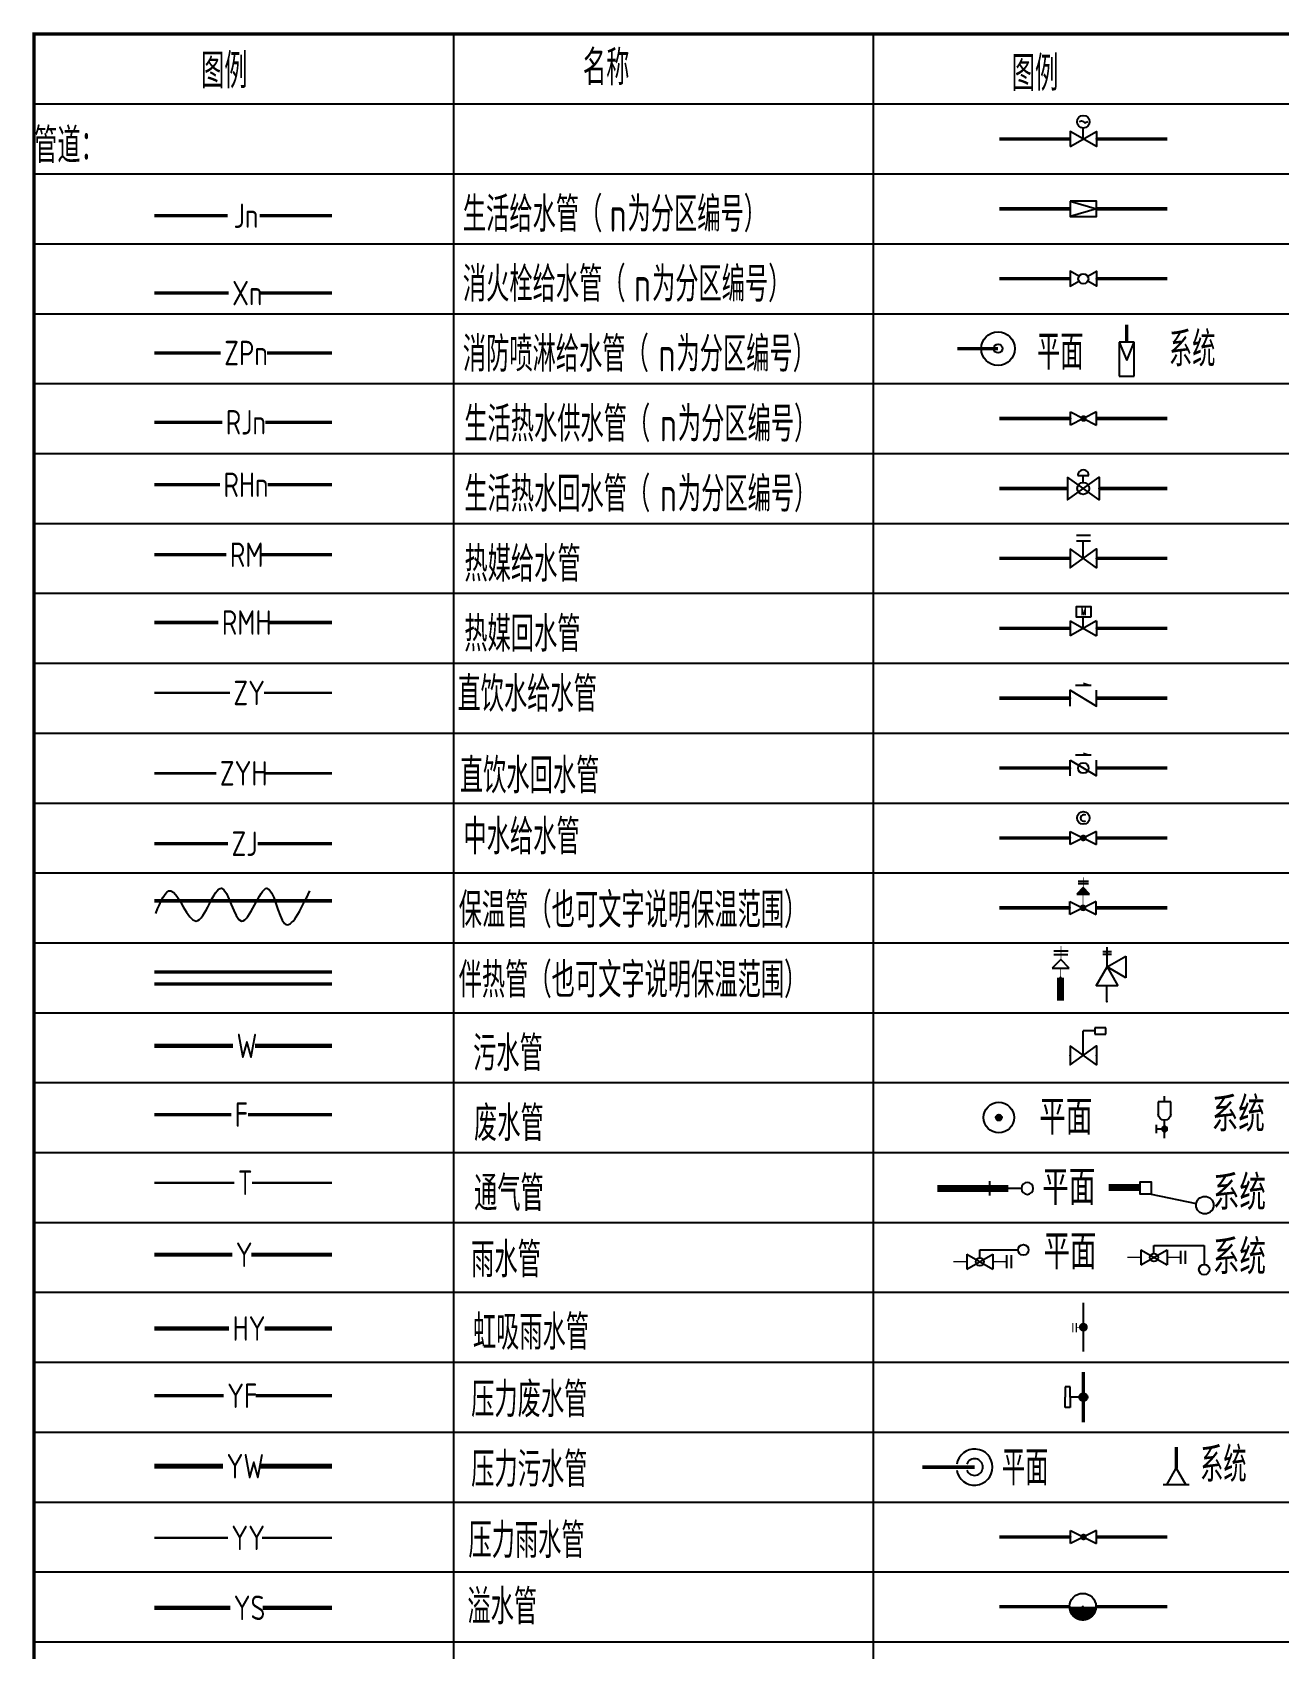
# Model space of a CAD drawing. Extents: x 6824721 to 16538177, y 2478193 to 6665639.
# Drawn here: x 7340476 to 7358304, y 2931297 to 2954420 of the extents above; entities that cross this region are included whole.
import ezdxf
from ezdxf.enums import TextEntityAlignment as Align

# ---------------------------------------------------------------- set-up
doc = ezdxf.new("R2010")
doc.units = 0
doc.header["$LTSCALE"] = 10
for name, pattern in [('DASH', [0.35, 0.25, -0.1]), ('PHANTOM2', [1.25, 0.625, -0.125, 0.125, -0.125, 0.125, -0.125]), ('PS1', [0.4, 0.3, -0.1]), ('R1', [0.9, 0.3, -0.1, 0, -0.1, 0, -0.1, 0.3]), ('S', [0.82, 0.35, -0.06, 0, -0.06, 0.35]), ('W_P', [7, 6, -1])]:
    doc.linetypes.add(name, pattern=pattern)
for name, color, linetype in [('W-EQUIP_给水', 7, 'Continuous'), ('W-PIPE-中水', 122, 'Continuous'), ('W-PIPE-压力废', 31, 'Continuous'), ('W-PIPE-压力污', 2, 'Continuous'), ('W-PIPE-压力雨', 4, 'Continuous'), ('W-PIPE-喷淋', 6, 'Continuous'), ('W-PIPE-废水', 31, 'DASH'), ('W-PIPE-污水', 2, 'DASH'), ('W-PIPE-消防', 1, 'Continuous'), ('W-PIPE-热回水', 4, 'R1'), ('W-PIPE-热给水', 5, 'R1'), ('W-PIPE-直饮', 62, 'Continuous'), ('W-PIPE-给水', 3, 'S'), ('W-PIPE-虹吸雨水', 4, 'DASH'), ('W-PIPE-通气', 3, 'DASH'), ('W-PIPE-雨水', 4, 'DASH')]:
    doc.layers.add(name, color=color, linetype=linetype)
doc.styles.add('8B2_02', font='tssdeng.shx', dxfattribs={"width": 0.7, "bigfont": 'TSSDCHN.shx'})
doc.styles.add('_TWT_PIPETEXT', font='TSSDENG', dxfattribs={"width": 0.8, "height": 3.5, "bigfont": 'TSSDCHN'})
doc.styles.add('HZ', font='txt', dxfattribs={"bigfont": 'hztxt'})
doc.styles.get("Standard").update_dxf_attribs({"font": 'TSSDENG.shx', "width": 0.7, "bigfont": 'TSSDCHN.shx'})
doc.styles.add('TG_LINETYPE', font='TSSDENG', dxfattribs={"width": 0.8, "height": 3.5, "bigfont": 'TSSDCHN'})
doc.linetypes.add('TG_NH', pattern='A,2,-0.6,["NH",TG_LINETYPE,S=0.1,R=0,X=-0.52,Y=-0.15],0', length=2.6)

# ---------------------------------------------------------------- blocks, each defined once
blk = doc.blocks.new('$VALVE$00000779')
for p, q in [((129, -72), (378, 72)), ((129, 72), (378, -72)), ((129, 72), (129, -72)), ((253, 113), (618, 113)), ((253, 38), (253, 113)), ((378, 72), (378, -72)), ((507, 62), (507, -62)), ((551, 62), (551, -62))]:
    blk.add_line(p, q)
for points in [[(0, 0, 15, 15, 0), (129, 0, 0, 0, 0)], [(378, 0, 15, 15, 0), (507, 0, 0, 0, 0)]]:
    blk.add_lwpolyline(points, format="xyseb")
at = {"color": 7}
for centre, radius in [((668, 113), 49.9), ((253, 0), 38.4)]:
    blk.add_circle(centre, radius, dxfattribs=at)
blk = doc.blocks.new('$VALVE$00000323')
for p, q in [((0, 0), (0, 233)), ((111, 233), (0, 233)), ((111, 262), (111, 203)), ((215, 262), (111, 262)), ((111, 203), (215, 203)), ((215, 203), (215, 262))]:
    blk.add_line(p, q)
blk.add_lwpolyline([(-125, 91), (-125, -91), (125, 91), (125, -91)], close=True)
for p in [(-125, 0), (125, 0)]:
    blk.add_point(p)
blk = doc.blocks.new('$valve$00000669')
for p, q in [((0, 0), (212, 0)), ((108, 0), (108, -100)), ((287, 74), (433, 74)), ((433, 74), (433, -76)), ((433, 0), (500, 0)), ((158, -100), (58, -100)), ((433, -76), (287, -76))]:
    blk.add_line(p, q)
at = {"const_width": 31.2}
blk.add_lwpolyline([(108, 16, 1), (108, -16, 1)], format="xyb", close=True, dxfattribs=at)
blk.add_circle((108, 0), 31.2)
blk.add_arc((287, -1), 75, 90, 270)
blk = doc.blocks.new('$VALVE$00000322')
for p, q in [((4, 216), (-102, 110)), ((87, 272), (-81, 272)), ((-80, 317), (89, 317)), ((102, 110), (4, 216)), ((-102, 110), (102, 110))]:
    blk.add_line(p, q)
at = {"const_width": 8.96}
for points in [[(4, 216), (4, 377)], [(0, 0), (0, 110)]]:
    blk.add_lwpolyline(points, dxfattribs=at)
blk.add_point((0, 0))
at = {"flags": 9}
for tag in ['YSIZE', 'XSIZE']:
    blk.add_attdef(tag, (0, 110), '', height=0.5, dxfattribs=at)
blk = doc.blocks.new('$VALVE$00000482')
for p, q in [((107, 0), (-192, 0)), ((-120, 51), (-120, -51))]:
    blk.add_line(p, q)
blk.add_lwpolyline([(107, 0, 1), (192, 0, 1), (107, 0, 0.613909)], format="xyb")
blk.add_point((-192, 0))
at = {"style": 'HZ', "width": 0.7, "flags": 1}
for tag in ['UNIT', 'SPEC', 'WHAT']:
    blk.add_attdef(tag, (-192, 0), '', height=0.000342, dxfattribs=at)
blk = doc.blocks.new('$VALVE$00000773')
blk.add_hatch(color=256).paths.add_polyline_path([(61, 131), (2, 194), (-61, 131)])
for p, q in [((2, 194), (-61, 131)), ((-48, 255), (53, 255)), ((52, 228), (-48, 228)), ((61, 131), (2, 194)), ((-125, -62), (-125, 62)), ((-125, 62), (125, -62)), ((125, 62), (-125, -62)), ((-61, 131), (61, 131)), ((125, -62), (125, 62))]:
    blk.add_line(p, q)
at = {"const_width": 5.37}
blk.add_lwpolyline([(2, 194), (2, 290)], dxfattribs=at)
at = {"const_width": 31.2}
blk.add_lwpolyline([(-16, 0, 1), (16, 0, 1)], format="xyb", close=True, dxfattribs=at)
blk.add_lwpolyline([(0, 131, 5, 5, 0), (0, 0, 1, 1, 0)], format="xyseb")
for p in [(-125, 0), (125, 0)]:
    blk.add_point(p)
blk = doc.blocks.new('$VALVE$00000771')
for p, q in [((125, 62), (-125, -62)), ((-125, 62), (125, -62)), ((-125, -62), (-125, 62)), ((125, -62), (125, 62))]:
    blk.add_line(p, q)
at = {"const_width": 31.2}
blk.add_lwpolyline([(-16, 0, 1), (16, 0, 1)], format="xyb", close=True, dxfattribs=at)
at = {"const_width": 1}
blk.add_lwpolyline([(0, 131), (0, 0)], dxfattribs=at)
blk.add_circle((0, 191), 60.1)
blk.add_arc((5, 191), 31.3, 55.7157, 303.0538)
for p in [(-125, 0), (125, 0)]:
    blk.add_point(p)
blk = doc.blocks.new('$VALVE$00000333')
for p, q in [((125, 62.5), (-125, -62.5)), ((-125, 62.5), (125, -62.5)), ((-125, -62.5), (-125, 62.5)), ((125, -62.5), (125, 62.5))]:
    blk.add_line(p, q)
at = {"const_width": 31.25}
blk.add_lwpolyline([(-15.625, 0, 1), (15.625, 0, 1)], format="xyb", close=True, dxfattribs=at)
for p in [(-125, 0), (125, 0)]:
    blk.add_point(p)
blk = doc.blocks.new('$TWTSYS$00000291')
for points, const_width in [([(0, 0), (0, -700)], 30), ([(-150, -290), (-150, -420)], 15), ([(-100, -290), (-100, -420)], 15), ([(0, -350), (-100, -350)], 10)]:
    blk.add_lwpolyline(points, dxfattribs=dict(const_width=const_width))
at = {"const_width": 62.5}
blk.add_lwpolyline([(1, -380, -1), (1, -317, -1)], format="xyb", close=True, dxfattribs=at)
at = {"flags": 1}
for tag in ['UNIT', 'WHAT', 'SPEC']:
    blk.add_attdef(tag, (0, 0), '', height=0.001, dxfattribs=at)
blk = doc.blocks.new('$VALVE$00000301')
for points in [[(-125, 72), (125, 0), (-125, -72)], [(-125, 72), (-125, -72), (125, -72), (125, 72), (-125, 72)]]:
    blk.add_lwpolyline(points)
for p in [(-125, 0), (125, 0)]:
    blk.add_point(p)
blk = doc.blocks.new('$VALVE$00000722')
for p, q in [((-53, 124), (53, 124)), ((0, 57), (0, 124))]:
    blk.add_line(p, q)
blk.add_lwpolyline([(-150, 109), (-150, -109), (150, 109), (150, -109), (-150, 109)])
blk.add_circle((0, 0), 57.2)
blk.add_arc((0, 124), 52.6, 359.9997, 180.0003)
for p in [(-150, 0), (150, 0)]:
    blk.add_point(p)
blk = doc.blocks.new('$VALVE$00000558')
for p, q in [((-125, 72), (125, -72)), ((125, 72), (-125, -72)), ((-125, 72), (-125, -72)), ((0, 0), (0, 104)), ((125, 72), (125, -72))]:
    blk.add_line(p, q)
blk.add_lwpolyline([(73, 106), (-66, 106), (-66, 206), (73, 206)], close=True)
for p in [(-125, 0), (125, 0)]:
    blk.add_point(p)
at = {"style": 'HZ', "width": 1.084002}
blk.add_text('M', height=69.3, dxfattribs=at).set_placement((-24, 125), (26, 125), align=Align.FIT)
blk = doc.blocks.new('$VALVE$00000561')
blk.add_line((0, 0), (0, 104))
blk.add_lwpolyline([(-125, -72), (125, 72), (125, -72), (-125, 72)], close=True)
blk.add_circle((0, 164), 60.1)
blk.add_spline([(-37, 162), (-17, 174), (3, 163), (21, 155), (42, 167)], degree=3)
for p in [(-125, 0), (125, 0)]:
    blk.add_point(p)
blk = doc.blocks.new('$VALVE$00000315')
blk.add_line((-75, 125), (75, 125))
blk.add_lwpolyline([(-125, -75), (-125, 75), (125, -75), (125, 75)])
for p in [(-125, 0), (125, 0)]:
    blk.add_point(p)
blk.add_solid([(0, 125), (0, 150), (75, 125)])
blk = doc.blocks.new('$VALVE$00000314')
for p, q in [((-125, -75), (-125, 75)), ((-125, 75), (125, -75)), ((-75, 125), (75, 125)), ((125, -75), (125, 75))]:
    blk.add_line(p, q)
blk.add_circle((0, 0), 50)
for p in [(-125, 0), (125, 0)]:
    blk.add_point(p)
blk.add_solid([(0, 125), (0, 150), (75, 125)])
blk = doc.blocks.new('$VALVE$00000312')
for p, q in [((-66, 220), (68, 220)), ((-66, 168), (68, 168)), ((0, 0), (0, 168))]:
    blk.add_line(p, q)
blk.add_lwpolyline([(-125, 91), (-125, -91), (125, 91), (125, -91)], close=True)
for p in [(-125, 0), (125, 0)]:
    blk.add_point(p)
blk = doc.blocks.new('$VALVE$00000302')
for points in [[(-42, 24), (-125, 72), (-125, -72), (-42, -24)], [(42, 24), (125, 72), (125, -72), (42, -24)]]:
    blk.add_lwpolyline(points)
at = {"color": 7}
blk.add_circle((0, 0), 48, dxfattribs=at)
for p in [(-125, 0), (125, 0)]:
    blk.add_point(p)
blk = doc.blocks.new('$VALVE$00000658')
at = {"const_width": 110}
blk.add_lwpolyline([(47, 0, -1.000518), (-47, 0, -1)], format="xyb", dxfattribs=at)
blk.add_circle((0, 0), 94.8)
for p in [(-95, 0), (95, 0)]:
    blk.add_point(p)
blk = doc.blocks.new('$VALVE$00000941')
for p, q in [((-28, 359), (32, 359)), ((2, 248), (2, 390)), ((-76, 114), (2, 248)), ((-28, 339), (32, 339)), ((2, 248), (136, 325)), ((2, 248), (79, 114)), ((136, 170), (2, 248)), ((136, 325), (136, 170)), ((79, 114), (-76, 114)), ((0, 0), (0, 114))]:
    blk.add_line(p, q)
blk.add_point((0, 0))

msp = doc.modelspace()

# ---------------------------------------------------------------- hatches: boundary and pattern name
for points in [[(7355452.2, 2934894.7), (7355509.9, 2934894.7), (7355509.9, 2934952.4, 0.4142136)], [(7355509.9, 2934837.1), (7355509.9, 2934894.7), (7355452.2, 2934894.7, 0.4142136)], [(7355509.9, 2934952.4), (7355509.9, 2934837.1, 0.4142136), (7355567.6, 2934894.7, 0.4142136)]]:
    msp.add_hatch(color=256).paths.add_polyline_path(points)
at = {"layer": 'W-EQUIP_给水'}
msp.add_hatch(color=256, dxfattribs=at).paths.add_polyline_path([(7354345, 2938894.7, 1), (7354257.8, 2938894.7, 1)])

# ---------------------------------------------------------------- linework, layer by layer
for p, q in [((7356023.3, 2949989.6), (7356023.3, 2949503.1)), ((7356237.8, 2949989.6), (7356023.3, 2949989.6)), ((7356023.3, 2949989.6), (7356130.5, 2949726.5)), ((7356130.5, 2949726.5), (7356237.8, 2949989.6)), ((7356237.8, 2949503.1), (7356237.8, 2949989.6)), ((7356023.3, 2949503.1), (7356237.8, 2949503.1)), ((7356480.7, 2937798.7), (7357124.9, 2937667.3)), ((7356520.7, 2937064.9), (7357067.8, 2937064.9)), ((7356520.7, 2936952.3), (7356520.7, 2937064.9)), ((7356333.5, 2936786.6), (7356708, 2937002.8)), ((7356333.5, 2937002.8), (7356708, 2936786.6)), ((7356333.5, 2937002.8), (7356333.5, 2936786.6)), ((7356708, 2937002.8), (7356708, 2936786.6)), ((7356900.9, 2936987.6), (7356900.9, 2936801.9)), ((7356967.2, 2936987.6), (7356967.2, 2936801.9)), ((7355320.8, 2935040.9), (7355250.1, 2935040.9)), ((7355250.1, 2935040.9), (7355250.1, 2934894.7)), ((7355320.8, 2934894.7), (7355320.8, 2935040.9)), ((7355250.1, 2934748.6), (7355250.1, 2934894.7)), ((7355320.8, 2934748.6), (7355250.1, 2934748.6)), ((7355509.9, 2934894.7), (7355320.8, 2934894.7)), ((7355320.8, 2934894.7), (7355320.8, 2934748.6)), ((7356702.4, 2933641.6), (7356838.8, 2933877.9)), ((7356838.8, 2933877.9), (7356975.3, 2933641.6)), ((7357025.3, 2933641.6), (7356652.4, 2933641.6))]:
    msp.add_line(p, q)
at = {"color": 0}
for p, q in [((7357067.8, 2937064.9), (7357237.3, 2937064.9)), ((7357237.3, 2937064.9), (7357237.3, 2936794.1))]:
    msp.add_line(p, q, dxfattribs=at)
at = {"color": 0, "const_width": 50}
msp.add_lwpolyline([(7340501.5, 2907394.7), (7400501.5, 2907394.7), (7400501.5, 2954394.7), (7340501.5, 2954394.7)], close=True, dxfattribs=at)
at = {"color": 0}
for points in [[(7346501.5, 2954394.7), (7346501.5, 2907394.7)], [(7352501.5, 2954394.7), (7352501.5, 2907394.7)], [(7340501.5, 2953394.7), (7400501.5, 2953394.7)], [(7340501.5, 2952394.7), (7400501.5, 2952394.7)], [(7340501.5, 2951394.7), (7400501.5, 2951394.7)], [(7340501.5, 2950394.7), (7400501.5, 2950394.7)], [(7340501.5, 2949394.7), (7400501.5, 2949394.7)], [(7340501.5, 2948394.7), (7400501.5, 2948394.7)], [(7340501.5, 2947394.7), (7400501.5, 2947394.7)], [(7340501.5, 2946394.7), (7400501.5, 2946394.7)], [(7340501.5, 2945394.7), (7400501.5, 2945394.7)], [(7340501.5, 2944394.7), (7400501.5, 2944394.7)], [(7340501.5, 2943394.7), (7400501.5, 2943394.7)], [(7340501.5, 2942394.7), (7400501.5, 2942394.7)], [(7340501.5, 2941394.7), (7400501.5, 2941394.7)], [(7340501.5, 2940394.7), (7400501.5, 2940394.7)], [(7340501.5, 2939394.7), (7400501.5, 2939394.7)], [(7340501.5, 2938394.7), (7400501.5, 2938394.7)], [(7340501.5, 2937394.7), (7400501.5, 2937394.7)], [(7340501.5, 2936394.7), (7400501.5, 2936394.7)], [(7340501.5, 2935394.7), (7400501.5, 2935394.7)], [(7340501.5, 2934394.7), (7400501.5, 2934394.7)], [(7340501.5, 2933394.7), (7400501.5, 2933394.7)], [(7340501.5, 2932394.7), (7400501.5, 2932394.7)], [(7340501.5, 2931394.7), (7400501.5, 2931394.7)]]:
    msp.add_lwpolyline(points, dxfattribs=at)
at = {"const_width": 50}
for points in [[(7354309.9, 2952894.7), (7355322.5, 2952894.7)], [(7355697.3, 2952894.7), (7356709.9, 2952894.7)], [(7354309.9, 2951894.7), (7355322.6, 2951894.7)], [(7355697.1, 2951894.7), (7356709.9, 2951894.7)], [(7354309.9, 2950894.7), (7355322.6, 2950894.7)], [(7355697.1, 2950894.7), (7356709.9, 2950894.7)], [(7356130.5, 2949989.6), (7356130.5, 2950236.9)], [(7354290, 2949894.7), (7353706.7, 2949894.7)], [(7354309.9, 2948894.7), (7355325.8, 2948894.7)], [(7355700.8, 2948894.7), (7356709.9, 2948894.7)], [(7354309.9, 2947894.7), (7355285.4, 2947894.7)], [(7355734.4, 2947894.7), (7356709.9, 2947894.7)], [(7354309.9, 2946894.7), (7355322.8, 2946894.7)], [(7355697, 2946894.7), (7356709.9, 2946894.7)], [(7354309.9, 2945894.7), (7355322.5, 2945894.7)], [(7355697.3, 2945894.7), (7356709.9, 2945894.7)], [(7354309.9, 2944894.7), (7355322.4, 2944894.7)], [(7355697.4, 2944894.7), (7356709.9, 2944894.7)], [(7354309.9, 2943894.7), (7355322.4, 2943894.7)], [(7355697.4, 2943894.7), (7356709.9, 2943894.7)], [(7354309.9, 2942894.7), (7355322.4, 2942894.7)], [(7355697.4, 2942894.7), (7356709.9, 2942894.7)], [(7354309.9, 2941894.7), (7355319, 2941894.7)], [(7355694, 2941894.7), (7356709.9, 2941894.7)], [(7355509.9, 2935253.9), (7355509.9, 2934535.5)], [(7356839.9, 2933876.6), (7356839.9, 2934181.5)], [(7353207.5, 2933894.7), (7353953.4, 2933894.7)], [(7354309.9, 2932894.7), (7355325.8, 2932894.7)], [(7355700.8, 2932894.7), (7356709.9, 2932894.7)], [(7354309.9, 2931898.4), (7355311.8, 2931898.4)], [(7355691.1, 2931898.4), (7356709.9, 2931898.4)]]:
    msp.add_lwpolyline(points, dxfattribs=at)
at = {"ltscale": 2, "const_width": 100}
for points in [[(7355185.4, 2940565.1), (7355185.4, 2940898.4)], [(7353422.3, 2937880.8), (7354438.3, 2937880.8)], [(7355872.9, 2937894.7), (7356321.5, 2937894.7)]]:
    msp.add_lwpolyline(points, dxfattribs=at)
msp.add_lwpolyline([(7356480.7, 2937798.7), (7356321.5, 2937798.7), (7356321.5, 2937976.8), (7356480.7, 2937976.8)], close=True)
for points in [[(7356140.6, 2936894.7, 22.5, 22.5, 0), (7356333.5, 2936894.7, 0, 0, 0)], [(7356708, 2936894.7, 22.5, 22.5, 0), (7356900.9, 2936894.7, 0, 0, 0)]]:
    msp.add_lwpolyline(points, format="xyseb")
for centre, radius in [((7354290, 2949894.7), 240.4), ((7354290, 2949894.7), 61.7), ((7357247.4, 2937642.3), 125.1), ((7355509.9, 2934894.7), 57.7)]:
    msp.add_circle(centre, radius)
at = {"color": 7}
for centre, radius in [((7356520.7, 2936894.7), 57.5), ((7357239.4, 2936719.4), 74.8)]:
    msp.add_circle(centre, radius, dxfattribs=at)
for radius, start, end in [(258.4, 189.45195, 170.54805), (119.2, 200.84312, 159.15688)]:
    msp.add_arc((7353953.4, 2933894.7), radius, start, end)
at = {"layer": 'W-EQUIP_给水'}
for radius in [218.7, 43.6]:
    msp.add_circle((7354301.4, 2938894.7), radius, dxfattribs=at)
at = {"layer": 'W-PIPE-中水', "const_width": 50}
for points in [[(7342219.7, 2942812.7), (7343276.1, 2942812.7)], [(7343699.2, 2942812.7), (7344760.9, 2942812.7)]]:
    msp.add_lwpolyline(points, dxfattribs=at)
at = {"layer": 'W-PIPE-压力废', "linetype": 'Continuous', "const_width": 50}
for points in [[(7342219.7, 2934915.2), (7343214, 2934915.2)], [(7343669.4, 2934915.2), (7344760.8, 2934915.2)]]:
    msp.add_lwpolyline(points, dxfattribs=at)
at = {"layer": 'W-PIPE-压力污', "linetype": 'Continuous', "const_width": 70}
for points in [[(7342219.7, 2933907.6), (7343204.9, 2933907.6)], [(7343735.7, 2933907.6), (7344760.8, 2933907.6)]]:
    msp.add_lwpolyline(points, dxfattribs=at)
at = {"layer": 'W-PIPE-压力雨', "const_width": 35}
for points in [[(7342219.7, 2932882.3), (7343273.6, 2932882.3)], [(7343761.3, 2932882.3), (7344760.8, 2932882.3)]]:
    msp.add_lwpolyline(points, dxfattribs=at)
at = {"layer": 'W-PIPE-喷淋', "linetype": 'Continuous', "const_width": 50}
for points in [[(7342219.7, 2949831.5), (7343171.5, 2949831.5)], [(7343831.5, 2949831.5), (7344760.9, 2949831.5)]]:
    msp.add_lwpolyline(points, dxfattribs=at)
at = {"layer": 'W-PIPE-废水', "linetype": 'DASH', "const_width": 50}
for points in [[(7342219.7, 2938936.4), (7343321.8, 2938936.4)], [(7343561.8, 2938936.4), (7344760.8, 2938936.4)]]:
    msp.add_lwpolyline(points, dxfattribs=at)
at = {"layer": 'W-PIPE-污水', "linetype": 'TG_NH', "const_width": 50}
for points in [[(7342219.7, 2940976.5), (7344760.8, 2940976.5)], [(7342219.7, 2940804.3), (7344760.8, 2940804.3)]]:
    msp.add_lwpolyline(points, dxfattribs=at)
at = {"layer": 'W-PIPE-污水', "linetype": 'PS1', "const_width": 60}
for points in [[(7342219.7, 2939920.5), (7343347.2, 2939920.5)], [(7343662.6, 2939920.5), (7344760.9, 2939920.5)]]:
    msp.add_lwpolyline(points, dxfattribs=at)
at = {"layer": 'W-PIPE-污水', "linetype": 'W_P', "const_width": 60}
for points in [[(7342219.7, 2931881.9), (7343307.1, 2931881.9)], [(7343773.2, 2931881.9), (7344760.9, 2931881.9)]]:
    msp.add_lwpolyline(points, dxfattribs=at)
at = {"layer": 'W-PIPE-消防', "linetype": 'Continuous', "const_width": 50}
for points in [[(7342219.7, 2950689.5), (7343284.6, 2950689.5)], [(7343718.4, 2950689.5), (7344760.9, 2950689.5)]]:
    msp.add_lwpolyline(points, dxfattribs=at)
at = {"layer": 'W-PIPE-热回水', "linetype": 'R1', "const_width": 50}
for points in [[(7342219.7, 2947947.9), (7343160.7, 2947947.9)], [(7343842.2, 2947947.9), (7344760.9, 2947947.9)]]:
    msp.add_lwpolyline(points, dxfattribs=at)
at = {"layer": 'W-PIPE-热给水', "linetype": 'R1', "const_width": 50}
for points in [[(7342219.7, 2948841.4), (7343193, 2948841.4)], [(7343809.9, 2948841.4), (7344760.9, 2948841.4)]]:
    msp.add_lwpolyline(points, dxfattribs=at)
at = {"layer": 'W-PIPE-热给水', "linetype": 'PHANTOM2', "const_width": 50}
for points in [[(7342219.7, 2946946.9), (7343252.2, 2946946.9)], [(7343750.7, 2946946.9), (7344760.9, 2946946.9)], [(7342219.7, 2945976.5), (7343137.2, 2945976.5)], [(7343872.6, 2945976.5), (7344760.9, 2945976.5)], [(7342219.7, 2941994.9), (7344760.9, 2941994.9)]]:
    msp.add_lwpolyline(points, dxfattribs=at)
at = {"layer": 'W-PIPE-热给水', "linetype": 'Continuous', "start_tangent": (-0.9897091, -0.1430944)}
msp.add_spline([(7342242.1, 2941814.8), (7342459.3, 2942139.7), (7342820.4, 2941706.2), (7343181.5, 2942175.9), (7343470.2, 2941706.2), (7343831.2, 2942175.9), (7344084.7, 2941671), (7344445.8, 2942139.7)], degree=3, dxfattribs=at)
at = {"layer": 'W-PIPE-直饮', "linetype": 'Continuous', "const_width": 35}
for points in [[(7342219.7, 2944969.3), (7343302.7, 2944969.3)], [(7343790.3, 2944969.3), (7344760.9, 2944969.3)], [(7342219.7, 2943819.3), (7343108.6, 2943819.3)], [(7343790.2, 2943819.3), (7344760.9, 2943819.3)]]:
    msp.add_lwpolyline(points, dxfattribs=at)
at = {"layer": 'W-PIPE-给水', "linetype": 'S', "const_width": 50}
for points in [[(7342219.7, 2951796.7), (7343272.9, 2951796.7)], [(7343730, 2951796.7), (7344760.9, 2951796.7)]]:
    msp.add_lwpolyline(points, dxfattribs=at)
at = {"layer": 'W-PIPE-虹吸雨水', "const_width": 60}
for points in [[(7342219.7, 2935878.2), (7343290.5, 2935878.2)], [(7343799.7, 2935878.2), (7344760.8, 2935878.2)]]:
    msp.add_lwpolyline(points, dxfattribs=at)
at = {"layer": 'W-PIPE-通气', "linetype": 'DASH', "const_width": 35}
for points in [[(7342219.7, 2937962.6), (7343365.9, 2937962.6)], [(7343616.6, 2937962.6), (7344760.8, 2937962.6)]]:
    msp.add_lwpolyline(points, dxfattribs=at)
at = {"layer": 'W-PIPE-雨水', "linetype": 'DASH', "const_width": 60}
for points in [[(7342219.7, 2936932.6), (7343336.4, 2936932.6)], [(7343608.7, 2936932.6), (7344760.8, 2936932.6)]]:
    msp.add_lwpolyline(points, dxfattribs=at)

# ---------------------------------------------------------------- block references
for name, p, xscale, yscale, zscale, rotation in [('$VALVE$00000561', (7355509.9, 2952894.7), 1.5, 1.5, 1.5, 4.987572218754753e-08), ('$VALVE$00000301', (7355509.9, 2951894.7), 1.5, 1.5, 1.5, 4.987572218754753e-08), ('$VALVE$00000302', (7355509.9, 2950894.7), 1.5, 1.5, 1.5, 4.987506877080836e-08), ('$VALVE$00000333', (7355513.3, 2948894.7), 1.5, 1.5, 1.5, 4.987572218754753e-08), ('$VALVE$00000722', (7355509.9, 2947894.7), 1.5, 1.5, 1.5, 4.987572218754753e-08), ('$VALVE$00000312', (7355509.9, 2946894.7), 1.5, 1.5, 1.5, 4.987506877080836e-08), ('$VALVE$00000558', (7355509.9, 2945894.7), 1.5, 1.5, 1.5, 4.987716330947488e-08), ('$VALVE$00000315', (7355509.9, 2944894.7), 1.5, 1.5, 1.5, 4.987572218754753e-08), ('$VALVE$00000314', (7355509.9, 2943894.7), 1.5, 1.5, 1.5, 4.987572218754753e-08), ('$VALVE$00000771', (7355509.9, 2942894.7), 1.5, 1.5, 1.5, 4.987506877080836e-08), ('$VALVE$00000773', (7355506.5, 2941894.7), 1.5, 1.5, 1.5, 4.987506877080836e-08), ('$VALVE$00000322', (7355185.4, 2940898.4), 1.2, 1.2, 1.2, 4.987571166248358e-08), ('$VALVE$00000941', (7355847.4, 2940553.1), 2, 2, 2, 4.987572218754753e-08), ('$VALVE$00000323', (7355509.9, 2939784.7), 1.5, 1.5, 1.5, 4.987572218754753e-08), ('$VALVE$00000482', (7354410.1, 2937880.8), 2, 2, 2, 4.987572218754753e-08), ('$VALVE$00000779', (7353650.2, 2936832.7), 1.5, 1.5, 1.5, 4.987572218754753e-08), ('$VALVE$00000333', (7355513.3, 2932894.7), 1.5, 1.5, 1.5, 4.987572218754753e-08), ('$VALVE$00000658', (7355501.5, 2931898.4), 2, 2, 2, 4.987780659586357e-08)]:
    msp.add_blockref(name, p, dxfattribs=dict(xscale=xscale, yscale=yscale, zscale=zscale, rotation=rotation))
at = {"layer": 'W-EQUIP_给水', "linetype": 'Continuous', "xscale": -1.199999999953434, "yscale": 1.199999999953434, "zscale": 1.2, "rotation": 270.0000000498757}
msp.add_blockref('$valve$00000669', (7356672.7, 2938601.1), dxfattribs=at)
at = {"layer": 'W-EQUIP_给水', "rotation": 4.987572218754753e-08}
msp.add_blockref('$TWTSYS$00000291', (7355509.9, 2936244.7), dxfattribs=at)

# ---------------------------------------------------------------- texts
at = {"color": 6, "style": '8B2_02', "width": 0.7}
for s, p in [('图例', (7342890.4, 2953618.1)), ('名称', (7348352.8, 2953664.4)), ('图例', (7354486.9, 2953582.2)), ('管道：', (7340501.5, 2952550.6))]:
    msp.add_text(s, height=500, rotation=0, dxfattribs=at).set_placement(p)
at = {"color": 0}
for s, style, width, p in [('生活给水管（', '8B2_02', 0.7, (7346634.6, 2951566)), ('为分区编号）', '8B2_02', 0.7, (7348990.4, 2951566)), ('n', '8B2_02', 0.7, (7348734.6, 2951566)), ('消火栓给水管（', '8B2_02', 0.7, (7346634.6, 2950566)), ('为分区编号）', '8B2_02', 0.7, (7349340.4, 2950566)), ('n', '8B2_02', 0.7, (7349084.6, 2950566)), ('消防喷淋给水管（', '8B2_02', 0.7, (7346634.6, 2949566)), ('为分区编号）', '8B2_02', 0.7, (7349690.4, 2949566)), ('平面', '8B2_02', 0.7, (7354847.7, 2949595.6)), ('系统', '8B2_02', 0.7, (7356734.9, 2949636.1)), ('n', '8B2_02', 0.7, (7349434.6, 2949566)), ('生活热水供水管（', '8B2_02', 0.7, (7346654.7, 2948564.7)), ('为分区编号）', '8B2_02', 0.7, (7349710.5, 2948564.7)), ('n', '8B2_02', 0.7, (7349454.7, 2948564.7)), ('生活热水回水管（', '8B2_02', 0.7, (7346654.7, 2947563.3)), ('为分区编号）', '8B2_02', 0.7, (7349710.5, 2947563.3)), ('n', '8B2_02', 0.7, (7349454.7, 2947563.3)), ('热媒给水管', '8B2_02', 0.7, (7346657.3, 2946562)), ('热媒回水管', '8B2_02', 0.7, (7346655.3, 2945561.5)), ('直饮水给水管', '8B2_02', 0.7, (7346557.6, 2944702.3)), ('直饮水回水管', '8B2_02', 0.7, (7346592.5, 2943534.2)), ('中水给水管', '8B2_02', 0.7, (7346643, 2942661.1)), ('保温管（也可文字说明保温范围）', '8B2_02', 0.7, (7346574.6, 2941611.2)), ('伴热管（也可文字说明保温范围）', '8B2_02', 0.7, (7346574.6, 2940611.2)), ('污水管', '8B2_02', 0.7, (7346781.6, 2939561.1)), ('平面', '_TWT_PIPETEXT', 0.8, (7354879.1, 2938649)), ('系统', '_TWT_PIPETEXT', 0.8, (7357345.9, 2938690.5)), ('废水管', '8B2_02', 0.7, (7346794.7, 2938560.2)), ('通气管', '8B2_02', 0.7, (7346795.3, 2937559.7)), ('平面', '_TWT_PIPETEXT', 0.8, (7354922.6, 2937644.7)), ('系统', '_TWT_PIPETEXT', 0.8, (7357362.9, 2937570)), ('雨水管', '8B2_02', 0.7, (7346753.6, 2936609.9)), ('平面', '_TWT_PIPETEXT', 0.8, (7354939.8, 2936724.7)), ('系统', '_TWT_PIPETEXT', 0.8, (7357362.9, 2936650)), ('虹吸雨水管', '8B2_02', 0.7, (7346777.1, 2935572.6)), ('压力废水管', '8B2_02', 0.7, (7346753.6, 2934609.4)), ('压力污水管', '8B2_02', 0.7, (7346754.2, 2933609)), ('平面', '8B2_02', 0.7, (7354346, 2933634.7)), ('系统', '8B2_02', 0.7, (7357180.9, 2933678.8)), ('压力雨水管', '8B2_02', 0.7, (7346714.3, 2932593.4)), ('溢水管', '8B2_02', 0.7, (7346699.7, 2931645.3))]:
    msp.add_text(s, height=500, rotation=0, dxfattribs=dict(at, style=style, width=width)).set_placement(p)
at = {"style": '_TWT_PIPETEXT', "width": 0.8}
for s, p in [('Jn', (7343356.1, 2951621.7)), ('Xn', (7343334.6, 2950514.5)), ('ZPn', (7343221.5, 2949656.5)), ('RJn', (7343243, 2948666.4)), ('RHn', (7343210.7, 2947772.9)), ('RM', (7343302.2, 2946771.9)), ('RMH', (7343187.2, 2945801.5)), ('ZY', (7343352.7, 2944794.3)), ('ZYH', (7343158.6, 2943644.3)), ('ZJ', (7343326.1, 2942637.7)), ('W', (7343397.2, 2939745.5)), ('F', (7343371.8, 2938761.4)), ('T', (7343415.9, 2937787.6)), ('Y', (7343386.4, 2936757.6)), ('HY', (7343340.5, 2935703.2)), ('YF', (7343264, 2934740.2)), ('YW', (7343254.9, 2933732.6)), ('YY', (7343323.6, 2932707.3)), ('YS', (7343357.1, 2931706.9))]:
    msp.add_text(s, height=350, rotation=0, dxfattribs=at).set_placement(p)

doc.saveas('drawing.dxf')
